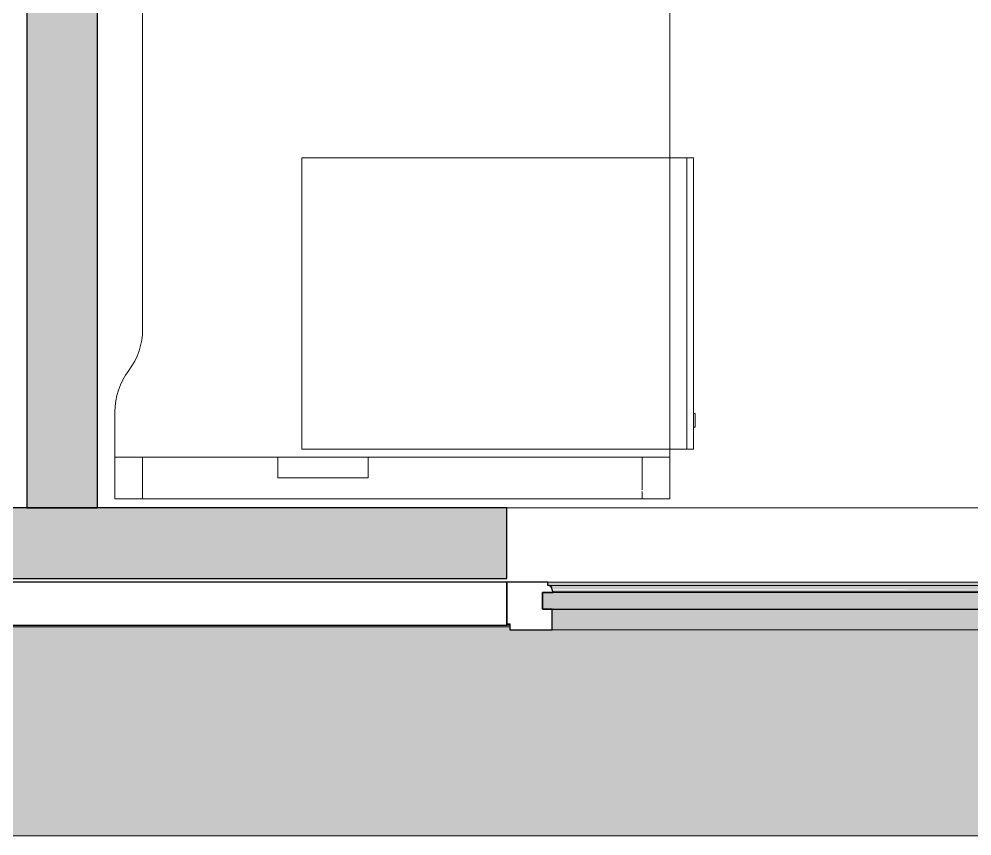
# Model space of a CAD drawing. Header units: millimetres. Extents: x 155927 to 295199, y -4084 to 97293.
# Drawn here: x 172840 to 174213, y 8897 to 10074 of the extents above; entities that cross this region are included whole.
import ezdxf

# ---------------------------------------------------------------- set-up
doc = ezdxf.new("R2010")
doc.units = ezdxf.units.MM
doc.header["$MEASUREMENT"] = 0
for name, color, linetype, lineweight in [('A-GLAZ', 7, 'CONTINUOUS', 9), ('A-WALL-PATT', 7, 'CONTINUOUS', 9), ('I-FURN', 8, 'CONTINUOUS', 9), ('I-WALL', 7, 'CONTINUOUS', 9)]:
    doc.layers.add(name, color=color, linetype=linetype, lineweight=lineweight)

msp = doc.modelspace()

# ---------------------------------------------------------------- hatches: boundary and pattern name
at = {"layer": 'A-GLAZ'}
for points in [[(174879.8, 9257.5), (174883.6, 9258.3), (174883.6, 9262.5), (173602, 9262.5), (173602, 9257.5), (174877.8, 9257.5)], [(174891.6, 9223.6), (174891.6, 9247.5), (173594.1, 9247.5), (173594.1, 9223.6), (174546.4, 9223.6)], [(174877.8, 9252.6), (174879.6, 9256.2), (174879.8, 9257.5), (173604.9, 9257), (173607.6, 9253.9), (173608.3, 9252.6), (174877.4, 9252.6)], [(174546.4, 9248.6), (174876.4, 9248.6), (174877.6, 9252.6), (173608, 9251.5), (173609.3, 9248.6), (173946, 9248.6)], [(174877.6, 9193.6), (174877.6, 9223.6), (173608, 9223.6), (173608, 9193.6), (174546.4, 9193.6)], [(175042.8, 8896.6), (175042.8, 8933.6), (174942.8, 8933.6), (174942.8, 9198.3), (174938.5, 9198.3), (174938.5, 9193.6), (173547.2, 9193.6), (173547.2, 9198.3), (172342.5, 9198.3), (172342.5, 9193.6), (170951.2, 9193.6), (170951.2, 9198.3), (169746.5, 9198.3), (169746.5, 9193.6), (168355.2, 9193.6), (168355.2, 9198.3), (167150.5, 9198.3), (167150.5, 9193.6), (165759.2, 9193.6), (165759.2, 9198.3), (164554.5, 9198.3), (164554.5, 9193.6), (163163.2, 9193.6), (163163.2, 9198.3), (163158.8, 9198.3), (163158.8, 8896.6), (174942.8, 8896.6)]]:
    msp.add_hatch(color=256, dxfattribs=at).paths.add_polyline_path(points, flags=0)
h = msp.add_hatch(color=256, dxfattribs=at)
h.paths.add_polyline_path([(173606.4, 9255.8), (173603.6, 9257.5), (173604.9, 9256.4), (173606, 9255.9)], flags=0)
h.paths.add_polyline_path([(171010.4, 9255.8), (171007.6, 9257.5), (171008.9, 9256.4), (171010, 9255.9)], flags=0)
h.paths.add_polyline_path([(168414.4, 9255.8), (168411.6, 9257.5), (168412.9, 9256.4), (168414, 9255.9)], flags=0)
h.paths.add_polyline_path([(165818.4, 9255.8), (165815.6, 9257.5), (165816.9, 9256.4), (165818, 9255.9)], flags=0)
h.paths.add_polyline_path([(163222.4, 9255.8), (163219.6, 9257.5), (163220.9, 9256.4), (163222, 9255.9)], flags=0)
h = msp.add_hatch(color=256, dxfattribs=at)
h.paths.add_polyline_path([(174942.8, 9198.3), (174942.8, 9200.4), (174938.5, 9200.4), (174938.5, 9198.3)], flags=0)
h.paths.add_polyline_path([(173345.7, 9198.3), (173547.2, 9198.3), (173547.2, 9200.4), (172342.5, 9200.4), (172342.5, 9198.3), (172745.3, 9198.3)], flags=0)
h.paths.add_polyline_path([(170944.3, 9198.3), (170951.2, 9198.3), (170951.2, 9200.4), (169746.5, 9200.4), (169746.5, 9198.3), (169756.2, 9198.3)], flags=0)
h.paths.add_polyline_path([(168345.5, 9198.3), (168355.2, 9198.3), (168355.2, 9200.4), (167150.5, 9200.4), (167150.5, 9198.3), (167942.6, 9198.3)], flags=0)
h.paths.add_polyline_path([(165759.2, 9198.3), (165759.2, 9200.4), (164554.5, 9200.4), (164554.5, 9198.3), (165749.5, 9198.3)], flags=0)
h.paths.add_polyline_path([(163158.8, 9198.3), (163163.2, 9198.3), (163163.2, 9200.4), (163158.8, 9200.4)], flags=0)
at = {"layer": 'A-WALL-PATT'}
for points in [[(172850.8, 9369.6), (172952.8, 9369.6), (172952.8, 13505.6), (172850.8, 13505.6), (172850.8, 9692.7)], [(173542.8, 9267.6), (173542.8, 9369.6), (172346.8, 9369.6), (172346.8, 9267.6), (173345.7, 9267.6)]]:
    msp.add_hatch(color=256, dxfattribs=at).paths.add_polyline_path(points, flags=0)

# ---------------------------------------------------------------- linework, layer by layer
at = {"layer": 'A-GLAZ', "lineweight": 30}
for p, q in [((173542.8, 9262.5), (172346.8, 9262.5)), ((173542.8, 9200.4), (173542.8, 9262.5)), ((173602, 9262.5), (173542.8, 9262.5)), ((173542.8, 9262.5), (173542.8, 9202.6)), ((173602, 9257.5), (173602, 9262.5)), ((174891.6, 9247.5), (173594.1, 9247.5)), ((173594.1, 9247.5), (173594.1, 9223.6)), ((173594.1, 9223.6), (173594.1, 9247.5)), ((173594.1, 9247.5), (173609.3, 9247.5)), ((173603.6, 9257.5), (173602, 9257.5)), ((173609.3, 9247.5), (173609.3, 9248.6)), ((173594.1, 9223.6), (174891.6, 9223.6)), ((173608, 9223.6), (173594.1, 9223.6)), ((173608, 9193.6), (173608, 9223.6)), ((172346.8, 9200.4), (173542.8, 9200.4)), ((173542.8, 9202.6), (173547.2, 9202.6)), ((173547.2, 9202.6), (173547.2, 9193.6)), ((173547.2, 9193.6), (173608, 9193.6))]:
    msp.add_line(p, q, dxfattribs=at)
at = {"layer": 'A-GLAZ'}
for p, q in [((174883.6, 9262.5), (173602, 9262.5)), ((173602, 9257.5), (173603.6, 9257.5)), ((173603.6, 9257.5), (174882.1, 9257.5)), ((173609.3, 9248.6), (174876.4, 9248.6)), ((172342.5, 9198.3), (173547.2, 9198.3)), ((173542.8, 9200.4), (173547.2, 9200.4)), ((173608, 9193.6), (174877.6, 9193.6)), ((163158.8, 8896.6), (175042.8, 8896.6))]:
    msp.add_line(p, q, dxfattribs=at)
at = {"layer": 'A-GLAZ', "lineweight": 30}
for centre, radius, start, end in [((173602.5, 9252.2), 5.36, 3.4261, 78.0476), ((173615.2, 9253), 7.4, 183.4261, 216.5739)]:
    msp.add_arc(centre, radius, start, end, dxfattribs=at)
at = {"layer": 'A-GLAZ'}
for points, knots in [([(173606, 9256.2), (173605.9, 9256.4), (173605.5, 9256.7), (173604.7, 9257.2), (173604, 9257.4), (173603.6, 9257.5)], [-0.4, -0.4, -0.4, -0.4, -0.3, -0.2, 0, 0, 0, 0]), ([(173607.8, 9252.6), (173607.8, 9253), (173607.7, 9253.7), (173607.3, 9254.6), (173607.1, 9255), (173607, 9255.2)], [-1, -1, -1, -1, -0.8, -0.7, -0.6, -0.6, -0.6, -0.6])]:
    msp.add_open_spline(points, degree=3, knots=knots, dxfattribs=at)
msp.add_open_spline([(173609.3, 9248.6), (173609, 9249), (173608.7, 9249.4), (173608.5, 9249.8)], degree=3, dxfattribs=at)
at = {"layer": 'I-FURN'}
for p, q in [((173777.8, 9382.7), (173777.8, 10982.7)), ((173777.8, 10982.7), (173777.8, 9382.7)), ((173017.8, 10460), (173017.8, 9627.7)), ((173017.8, 9627.7), (173017.8, 10460)), ((173247.1, 9874.3), (173247.1, 9454.3)), ((173777.8, 9874.3), (173247.1, 9874.3)), ((173802.1, 9874.3), (173777.8, 9874.3)), ((173812.1, 9874.3), (173802.1, 9874.3)), ((173802.1, 9874.3), (173802.1, 9454.3)), ((173802.1, 9454.3), (173802.1, 9874.3)), ((173812.1, 9454.3), (173812.1, 9874.3)), ((172977.8, 9507.7), (172977.8, 9382.7)), ((172977.8, 9382.7), (172977.8, 9507.7)), ((173814.1, 9505.9), (173812.1, 9505.9)), ((173814.1, 9505.9), (173814.1, 9485.9)), ((173814.1, 9485.9), (173814.1, 9505.9)), ((173812.1, 9485.9), (173814.1, 9485.9)), ((173247.1, 9454.3), (173777.8, 9454.3)), ((173777.8, 9454.3), (173802.1, 9454.3)), ((173802.1, 9454.3), (173812.1, 9454.3)), ((173017.8, 9442.7), (172977.8, 9442.7)), ((172977.8, 9442.7), (173212.8, 9442.7)), ((172977.8, 9382.7), (172977.8, 9442.7)), ((172977.8, 9382.7), (172977.8, 9442.7)), ((173737.8, 9442.7), (173017.8, 9442.7)), ((173017.8, 9382.7), (173017.8, 9442.7)), ((173017.8, 9382.7), (173017.8, 9442.7)), ((173212.8, 9442.7), (173342.8, 9442.7)), ((173212.8, 9412.7), (173212.8, 9442.7)), ((173212.8, 9412.7), (173212.8, 9442.7)), ((173342.8, 9442.7), (173777.8, 9442.7)), ((173342.8, 9442.7), (173342.8, 9412.7)), ((173342.8, 9412.7), (173342.8, 9442.7)), ((173777.8, 9442.7), (173737.8, 9442.7)), ((173737.8, 9395.6), (173737.8, 9442.7)), ((173737.8, 9395.6), (173737.8, 9442.7)), ((173777.8, 9442.7), (173777.8, 9382.7)), ((173777.8, 9382.7), (173777.8, 9442.7)), ((173342.8, 9412.7), (173212.8, 9412.7)), ((173212.8, 9412.7), (173342.8, 9412.7)), ((172977.8, 9382.7), (173017.8, 9382.7)), ((173777.8, 9382.7), (172977.8, 9382.7)), ((172977.8, 9382.7), (173777.8, 9382.7)), ((173777.8, 9382.7), (172977.8, 9382.7)), ((173017.8, 9382.7), (173737.8, 9382.7)), ((173737.8, 9382.7), (173737.8, 9393.3)), ((173737.8, 9382.7), (173737.8, 9393.3)), ((173737.8, 9382.7), (173777.8, 9382.7))]:
    msp.add_line(p, q, dxfattribs=at)
for centre, start, end in [((172917.8, 9627.7), 323.1301, 0), ((172917.8, 9627.7), 323.1301, 0), ((173077.8, 9507.7), 143.1301, 180), ((173077.8, 9507.7), 143.1301, 180)]:
    msp.add_arc(centre, 100, start, end, dxfattribs=at)
at = {"layer": 'I-WALL', "lineweight": 30}
for p, q in [((172850.8, 13505.6), (172850.8, 9369.6)), ((172952.8, 9369.6), (172952.8, 13505.6)), ((173542.8, 9369.6), (172346.8, 9369.6)), ((172850.8, 9369.6), (172952.8, 9369.6)), ((173542.8, 9267.6), (173542.8, 9369.6)), ((172346.8, 9267.6), (173542.8, 9267.6))]:
    msp.add_line(p, q, dxfattribs=at)
at = {"layer": 'I-WALL'}
msp.add_line((173542.8, 9369.6), (174942.8, 9369.6), dxfattribs=at)

doc.saveas('drawing.dxf')
